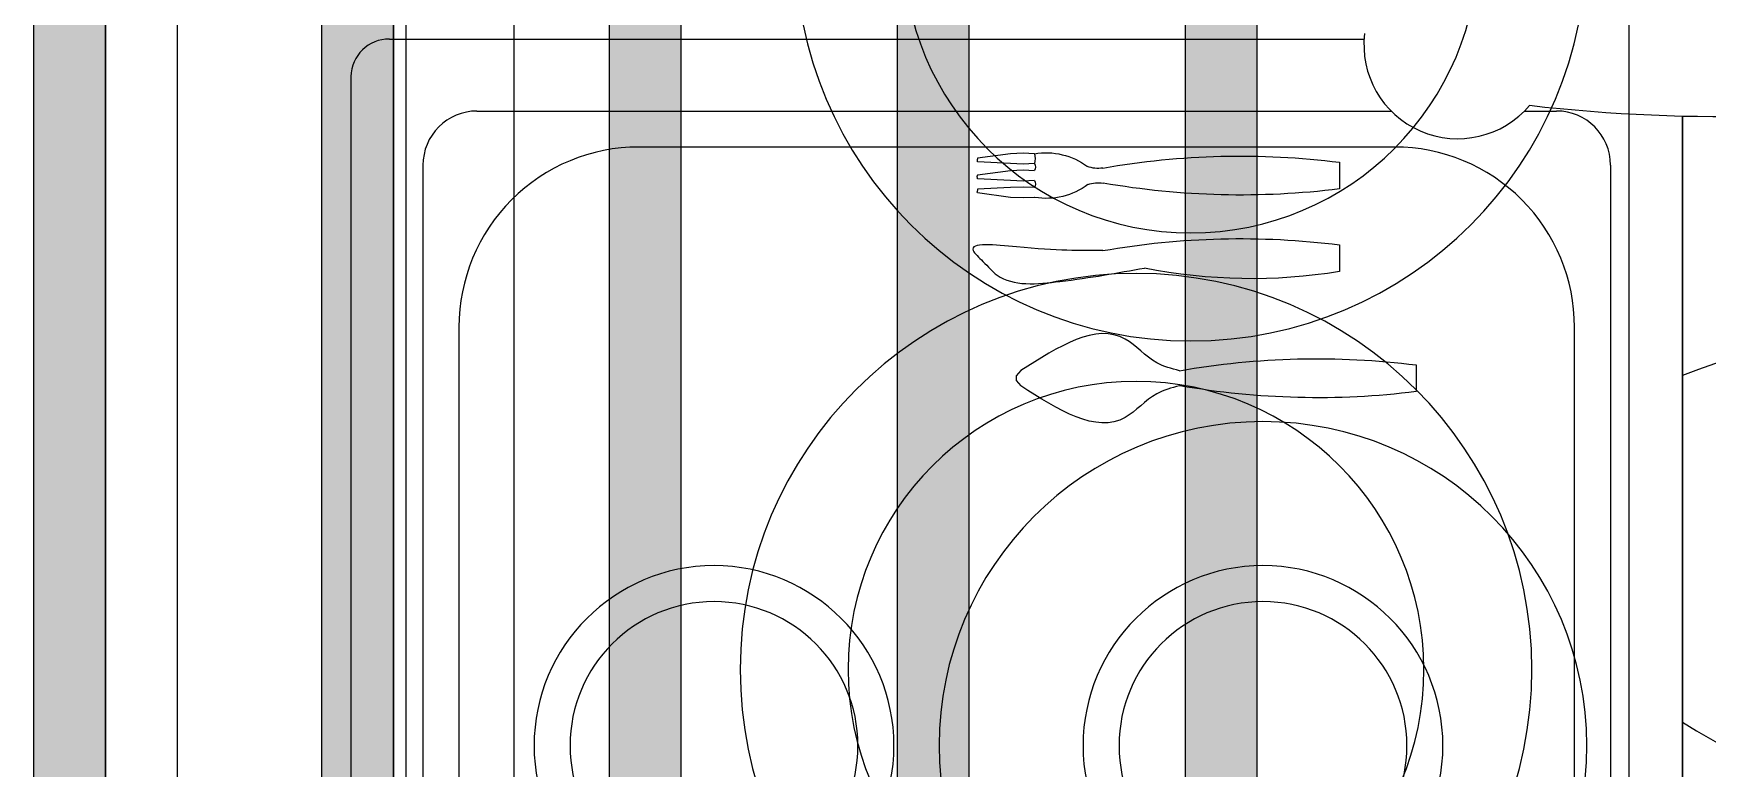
# Model space of a CAD drawing. Header units: millimetres. Extents: x 33350 to 35310, y -217097 to -211540.
# Drawn here: x 34394.51 to 34441.02, y -214536.63 to -214516.21 of the extents above; entities that cross this region are included whole.
import ezdxf

# ---------------------------------------------------------------- set-up
doc = ezdxf.new("R2010")
doc.units = ezdxf.units.MM
doc.header["$LTSCALE"] = 60
doc.header["$MEASUREMENT"] = 0
for name, color, linetype in [('OC-Mutfak_Ekipman', 252, 'Continuous'), ('OC-Tretuar', 70, 'Continuous'), ('TEFRIŞ', 223, 'Continuous')]:
    doc.layers.add(name, color=color, linetype=linetype)

# ---------------------------------------------------------------- blocks, each defined once
blk = doc.blocks.new('rt45')
at = {"layer": 'OC-Tretuar'}
h = blk.add_hatch(color=7, dxfattribs=at)
h.dxf.hatch_style = 1
h.paths.add_polyline_path([(33848.69, -214253.043, 0.414214), (33849.69, -214254.043, 0.414214), (33850.69, -214253.043), (33850.69, -214055.043, 0.414214), (33849.69, -214054.043, 0.414214), (33848.69, -214055.043)])
h.paths.add_polyline_path([(33840.69, -214253.043, 0.414214), (33841.69, -214254.043, 0.414214), (33842.69, -214253.043), (33842.69, -214055.043, 0.414214), (33841.69, -214054.043, 0.414214), (33840.69, -214055.043)])
h.paths.add_polyline_path([(33832.69, -214253.043, 0.414214), (33833.69, -214254.043, 0.414214), (33834.69, -214253.043), (33834.69, -214055.043, 0.414214), (33833.69, -214054.043, 0.414214), (33832.69, -214055.043)])
h.paths.add_polyline_path([(33826.69, -214055.043, 0.414214), (33825.69, -214054.043, 0.414214), (33824.69, -214055.043), (33824.69, -214253.043, 0.414214), (33825.69, -214254.043, 0.414214), (33826.69, -214253.043)])
h.paths.add_polyline_path([(33816.69, -214253.043, 0.414214), (33817.69, -214254.043, 0.414214), (33818.69, -214253.043), (33818.69, -214055.043, 0.414214), (33817.69, -214054.043, 0.414214), (33816.69, -214055.043)])
at = {"layer": 'OC-Mutfak_Ekipman'}
for p, q in [((33816.69, -214055.043), (33816.69, -214253.043)), ((33818.69, -214055.043), (33818.69, -214253.043)), ((33818.69, -214253.043), (33818.69, -214055.043)), ((33824.69, -214055.043), (33824.69, -214253.043)), ((33826.69, -214055.043), (33826.69, -214253.043)), ((33826.69, -214253.043), (33826.69, -214055.043)), ((33832.69, -214055.043), (33832.69, -214253.043)), ((33834.69, -214253.043), (33834.69, -214055.043)), ((33840.69, -214055.043), (33840.69, -214253.043)), ((33842.69, -214253.043), (33842.69, -214055.043)), ((33848.69, -214055.043), (33848.69, -214253.043)), ((33850.69, -214253.043), (33850.69, -214055.043))]:
    blk.add_line(p, q, dxfattribs=at)
blk = doc.blocks.new('by')
at = {"ltscale": 30}
blk.add_line((6378.437, 2225.538, -4.505), (6378.437, 2226.279, -4.505), dxfattribs=at)
at = {"ltscale": 30, "elevation": -4.505}
blk.add_lwpolyline([(6387.358, 2196.359), (6350.358, 2196.359), (6350.358, 2249.359), (6387.358, 2249.359)], close=True, dxfattribs=at)
blk.add_lwpolyline([(6379.358, 2199.359), (6358.358, 2199.359, -0.414214), (6353.358, 2204.359), (6353.358, 2241.359, -0.414214), (6358.358, 2246.359), (6379.358, 2246.359, -0.414214), (6384.358, 2241.359), (6384.358, 2204.359, -0.414214)], format="xyb", close=True, dxfattribs=at)
blk.add_lwpolyline([(6367.447, 2225.696), (6367.317, 2225.842), (6367.317, 2225.967), (6367.447, 2226.119)], dxfattribs=at)
at = {"ltscale": 30}
for centre, radius in [((6374.178, 2236.112, -4.505), 9), ((6358.923, 2236.112, -4.505), 5), ((6374.178, 2236.112, -4.505), 5), ((6358.923, 2236.112, -4.505), 4), ((6374.178, 2236.112, -4.505), 4), ((6372.173, 2213.871, -4.505), 11), ((6372.173, 2213.871, -4.505), 8)]:
    blk.add_circle(centre, radius, dxfattribs=at)
for centre, start, end in [((6375.692, 2204.226, -4.505), 82.9046, 99.9137), ((6375.68, 2247.589, -4.505), 260.0863, 277.1271)]:
    blk.add_arc(centre, 22.223, start, end, dxfattribs=at)
for points in [[(6371.854, 2226.117, -4.505), (6371.638, 2226.174, -4.505), (6371.066, 2226.324, -4.505), (6369.918, 2227.697, -4.505), (6368.494, 2226.788, -4.505), (6367.447, 2226.119, -4.505)], [(6371.854, 2225.699, -4.505), (6371.638, 2225.642, -4.505), (6371.066, 2225.491, -4.505), (6369.918, 2224.118, -4.505), (6368.494, 2225.027, -4.505), (6367.447, 2225.696, -4.505)]]:
    blk.add_open_spline(points, degree=3, knots=[0, 0, 0, 0, 0.665409, 1.758876, 4.792994, 4.792994, 4.792994, 4.792994], dxfattribs=at)
blk = doc.blocks.new('insan')
at = {"color": 7, "extrusion": (0, 0, -1)}
for p, q in [((6416.951, 3116.402), (6416.951, 3167.316)), ((6453.951, 3117.498), (6453.951, 3166.22)), ((6418.951, 3118.859), (6418.951, 3164.859)), ((6451.951, 3118.859), (6451.951, 3164.859)), ((6420.451, 3117.359), (6445.857, 3117.359)), ((6449.557, 3117.359), (6450.451, 3117.359)), ((6418.022, 3115.359), (6445.104, 3115.359))]:
    blk.add_line(p, q, dxfattribs=at)
at = {"color": 7}
for p, q in [((6444.423, 3121.076), (6444.423, 3121.816)), ((6444.423, 3118.782), (6444.423, 3119.522))]:
    blk.add_line(p, q, dxfattribs=at)
for points in [[(6453.951, 3166.22), (6453.951, 3117.498)], [(6435.941, 3119.759), (6435.632, 3119.775), (6435.28, 3119.759), (6434.358, 3119.633), (6434.355, 3119.604)], [(6435.941, 3119.486), (6435.632, 3119.47), (6435.28, 3119.486), (6434.358, 3119.532), (6434.355, 3119.611)], [(6435.942, 3119.288), (6435.633, 3119.304), (6435.28, 3119.288), (6434.358, 3119.242), (6434.356, 3119.164)], [(6435.942, 3119.016), (6435.633, 3118.999), (6435.28, 3119.016), (6434.358, 3119.141), (6434.356, 3119.17)], [(6435.943, 3118.817), (6435.634, 3118.834), (6435.281, 3118.817), (6434.359, 3118.772), (6434.357, 3118.693)], [(6435.943, 3118.545), (6435.634, 3118.528), (6435.281, 3118.545), (6434.359, 3118.67), (6434.357, 3118.699)]]:
    blk.add_lwpolyline(points, dxfattribs=at)
blk.add_lwpolyline([(6445.951, 3118.359), (6424.951, 3118.359, -0.414214), (6419.951, 3123.359), (6419.951, 3160.359, -0.414214), (6424.951, 3165.359), (6445.951, 3165.359, -0.414214), (6450.951, 3160.359), (6450.951, 3123.359, -0.414214)], format="xyb", close=True, dxfattribs=at)
for radius in [11, 8]:
    blk.add_circle((6438.766, 3132.871), radius, dxfattribs=at)
at = {"color": 7, "extrusion": (0, 0, -1)}
for centre, radius, start, end in [((-6466.754, 3113.783), 24.214, 58.08, 75.1655), ((-6462.605, 3146.995), 23.912, 255.1983, 291.2176), ((-6420.451, 3118.859), 1.5, 270, 0), ((-6450.451, 3118.859), 1.5, 180, 270), ((-6447.707, 3115.521), 2.608, 353.0702, 139.8904), ((-6455.09, 3070.739), 46.773, 83.3849, 100.0467), ((-6418.008, 3116.416), 1.057, 269.2531, 359.2531)]:
    blk.add_arc(centre, radius, start, end, dxfattribs=at)
at = {"color": 7}
for centre, radius, start, end in [((6441.975, 3106.867), 15.149, 80.7012, 101.311), ((6441.666, 3143.127), 22.223, 260.0863, 277.1271), ((6436.277, 3117.865), 1.92, 53.1475, 99.6617), ((6441.678, 3097.47), 22.223, 82.9046, 99.9137), ((6435.813, 3119.387), 0.163, 322.5235, 37.7428), ((6437.719, 3120.199), 0.849, 249.9904, 279.0141), ((6435.813, 3118.916), 0.163, 322.5235, 37.7428), ((6435.497, 3118.68), 0.466, 343.1399, 17.0547), ((6436.265, 3120.438), 1.92, 260.3383, 306.8525), ((6437.707, 3118.104), 0.849, 80.9859, 110.0096), ((6441.666, 3140.833), 22.223, 260.0863, 277.1271)]:
    blk.add_arc(centre, radius, start, end, dxfattribs=at)
blk.add_open_spline([(6437.84, 3121.236), (6437.222, 3121.238), (6436.293, 3121.24), (6433.891, 3120.973), (6434.576, 3121.583), (6435.127, 3122.253), (6436.951, 3122.087), (6438.254, 3121.855), (6439.004, 3121.721)], degree=3, knots=[0, 0, 0, 0, 2.397924, 3.60794, 4.016411, 4.564174, 6.316969, 8.70047, 8.70047, 8.70047, 8.70047], dxfattribs=at)

msp = doc.modelspace()

# ---------------------------------------------------------------- linework, layer by layer
at = {"layer": 'TEFRIŞ'}
msp.add_line((34398.505, -213924.092), (34398.499, -214764.092), dxfattribs=at)

# ---------------------------------------------------------------- block references
at = {"xscale": -1, "rotation": 180}
for name, p in [('by', (28054.493, -212299.882, 4.505)), ('insan', (27986.377, -211401.008))]:
    msp.add_blockref(name, p, dxfattribs=at)
at = {"layer": 'TEFRIŞ'}
msp.add_blockref('rt45', (577.816, -380), dxfattribs=at)

doc.saveas('drawing.dxf')
